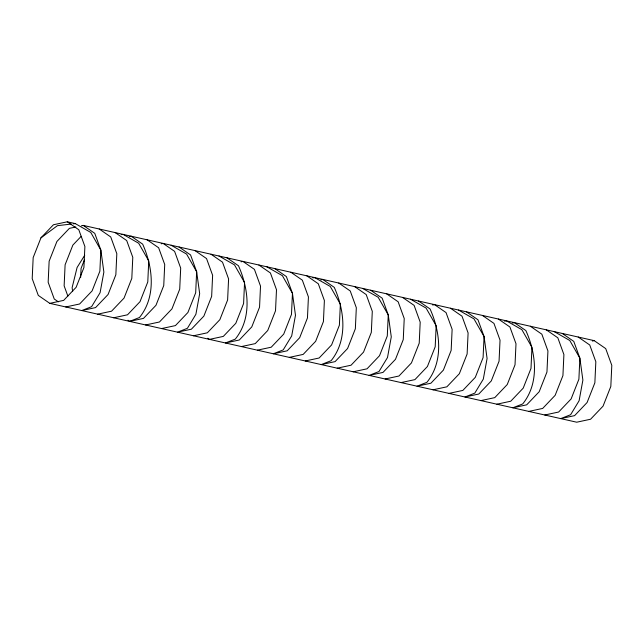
<?xml version="1.0" encoding="UTF-8"?>
<svg xmlns="http://www.w3.org/2000/svg" width="644" height="644" viewBox="0 0 644 644"><rect width="100%" height="100%" fill="white"/><g stroke="black" fill="none" stroke-linecap="round" stroke-linejoin="round"><path stroke-width="0.97" d="M80.661 277.419L81.072 268.387L84.606 259.427M99.224 228.998L110.736 236.96L116.822 253.712L115.848 274.771L108.071 294.493L95.586 307.591L81.732 310.561L91.593 306.689L100.094 292.69L103.869 272.066L100.85 250.105L90.772 232.452L75.267 223.597L67.29 221.794L53.428 224.764L40.942 237.861L33.174 257.584L32.2 278.643L38.286 295.395L49.797 303.356L576.71 422.206L590.572 419.236L603.058 406.139L610.826 386.416L611.8 365.357L605.714 348.605L594.203 340.644L83.253 225.4L81.41 225.794M84.75 255.217L77.087 267.493L72.12 287.651L72.643 291.611M81.2 236.332L72.877 245.066L65.108 264.789L64.134 285.847L67.853 296.087M40.942 237.861L57.421 225.666L71.307 224.056M127.987 320.229L129.637 321.364L139.498 317.492C156.315 296.618 152.982 267.228 142.67 244.157L131.159 236.203L129.307 236.598M75.863 226.978L69.399 228.362L56.914 241.468L49.137 261.19L48.163 282.249L54.249 299.001L58.363 301.843M161.242 243.802L163.093 243.4L174.605 251.361L180.69 268.113L179.716 289.172L171.94 308.895L159.454 321.992L145.6 324.962M241.073 261.81L242.925 261.408L254.436 269.369L260.522 286.121L259.548 307.18L251.78 326.902L239.294 340L225.44 342.97L235.302 339.106C252.118 318.225 248.785 288.834 238.473 265.771L226.954 257.809M49.797 303.356L63.651 300.386L76.137 287.288L83.913 267.566L84.887 246.507L78.801 229.755L67.29 221.794M65.769 306.955L79.623 303.992L92.108 290.887L99.876 271.164L100.85 250.105L94.765 233.353L83.253 225.4M97.703 314.159L111.557 311.189L124.042 298.092L131.811 278.369L132.785 257.31L126.699 240.558L115.187 232.597M113.666 317.766L127.52 314.795L140.006 301.69L147.782 281.967L148.756 260.909L138.677 243.255L123.173 234.4L121.185 234.633M320.913 279.818L322.757 279.416L334.276 287.377C344.588 310.448 347.921 339.831 331.105 360.712L321.243 364.584L335.097 361.614L347.583 348.509L355.351 328.786L356.325 307.727L350.239 290.975L338.728 283.022M129.637 321.364L143.491 318.394L155.977 305.296L163.745 285.574L164.719 264.515L158.633 247.763L147.122 239.801M161.572 328.569L175.426 325.598L187.911 312.493L195.679 292.779L196.653 271.72L190.568 254.96L179.056 247.006M193.506 335.766L207.36 332.803L219.846 319.698L227.614 299.975L228.588 278.916L222.502 262.164L210.991 254.211M432.679 305.023L434.531 304.628L446.042 312.59L452.128 329.342L451.154 350.4L443.386 370.123L430.9 383.22L417.046 386.191L426.908 382.319C443.724 361.445 440.391 332.054 430.079 308.983L418.56 301.03M241.403 346.577L255.257 343.606L267.743 330.501L275.519 310.786L276.493 289.728L270.408 272.967L258.888 265.014M257.375 350.175L271.229 347.205L283.714 334.107L291.482 314.385L292.457 293.326L286.371 276.574L274.859 268.612M289.309 357.38L303.163 354.409L315.649 341.312L323.417 321.589L324.391 300.531L318.305 283.779L306.794 275.817M305.272 360.978L319.126 358.008L331.612 344.91L339.388 325.188L340.362 304.129L330.283 286.475L314.779 277.62L312.791 277.846M512.519 323.03L514.363 322.636L525.882 330.597C536.194 353.661 539.527 383.051 522.711 403.933L512.841 407.797L526.703 404.826L539.189 391.729L546.957 372.007L547.931 350.948L541.846 334.196L530.334 326.234M337.206 368.183L351.061 365.212L363.546 352.115L371.322 332.393L372.296 311.334L366.211 294.582L354.691 286.62M353.178 371.781L367.032 368.819L379.517 355.713L387.286 335.991L388.26 314.932L382.174 298.18L370.662 290.227M385.112 378.986L398.966 376.016L411.452 362.918L419.22 343.196L420.194 322.137L414.108 305.385L402.597 297.423M592.351 341.038L594.203 340.644M401.075 382.592L414.929 379.622L427.415 366.517L435.191 346.794L436.165 325.735L426.087 308.082L410.582 299.227M433.01 389.789L446.864 386.827L459.349 373.721L467.125 353.999L468.099 332.94L462.014 316.188L450.494 308.235M448.981 393.395L462.835 390.425L475.32 377.32L483.089 357.605L484.063 336.546L477.977 319.786L466.465 311.833M480.907 400.6L494.769 397.63L507.255 384.524L515.023 364.802L515.997 343.743L509.911 326.991L498.4 319.038M496.878 404.199L510.732 401.228L523.218 388.131L530.994 368.408L531.968 347.349L521.89 329.696L506.385 320.833L504.397 321.066M528.813 411.403L542.667 408.433L555.152 395.327L562.928 375.613L563.903 354.554L557.817 337.794L546.297 329.841M544.776 415.002L558.638 412.031L571.123 398.934L578.892 379.211L579.866 358.153L573.78 341.401L562.268 333.439M73.287 223.822L75.267 223.597M554.283 331.644L569.787 340.499L579.866 358.153L582.884 380.113L579.109 400.737L570.608 414.736L560.747 418.6L574.601 415.638L587.087 402.532L594.863 382.81L595.837 361.751L589.751 344.999L578.231 337.045M458.48 310.03L473.984 318.893L484.063 336.546L487.081 358.499L483.306 379.123L474.805 393.122L464.944 396.994L478.798 394.023L491.283 380.926L499.06 361.204L500.034 340.145L493.948 323.393L482.428 315.431M362.677 288.423L378.181 297.278L388.26 314.932L391.278 336.893L387.503 357.517L379.002 371.516L369.141 375.388L382.995 372.417L395.48 359.32L403.257 339.597L404.231 318.538L398.145 301.786L386.625 293.825M266.874 266.817L282.378 275.672L292.457 293.326L295.475 315.286L291.7 335.91L283.199 349.909L273.338 353.773L287.192 350.811L299.677 337.706L307.454 317.983L308.428 296.924L302.342 280.172L290.822 272.219M218.976 256.006L234.48 264.869L244.559 282.523L243.585 303.582L235.809 323.304L223.323 336.401L209.469 339.372L207.827 338.237M171.071 245.203L186.575 254.066L196.653 271.72L199.672 293.672L195.897 314.296L187.396 328.295L177.535 332.167L191.389 329.197L203.874 316.099L211.651 296.377L212.625 275.318L206.539 258.566L195.019 250.605"/></g></svg>
